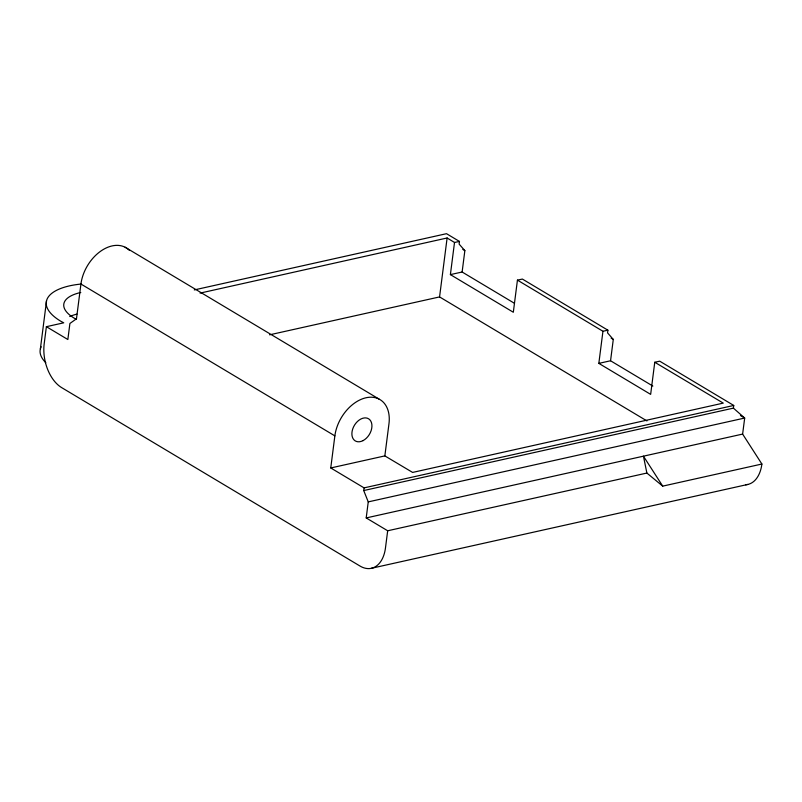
<?xml version="1.0" encoding="UTF-8"?>
<svg xmlns="http://www.w3.org/2000/svg" width="802" height="802" viewBox="0 0 802 802"><rect width="100%" height="100%" fill="white"/><g stroke="black" fill="none" stroke-linecap="round" stroke-linejoin="round"><path stroke-width="1.2" d="M40.371 348.9L46.536 300.79M81.383 284.018A64.611 25.654 7.3 0 0 60.802 321.241L63.729 322.815L46.386 326.685L44.19 343.787A34.065 21.042 77.4 0 0 61.684 387.637L360.028 566.052A34.065 21.042 77.4 0 0 385.481 547.886L387.677 530.774L366.203 517.932L368.248 501.892L363.727 490.553L364.068 487.877L330.755 467.957L334.865 435.877A35.238 23.92 -59.1 0 1 366.023 397.762A35.238 23.92 -59.1 0 1 388.96 423.817L384.85 455.897L412.619 472.428L723.254 403.115L654.763 362.253L650.653 394.373L598.833 363.376L602.944 331.266L517.44 280.129L513.32 312.249L450.393 274.615L454.513 242.475L447.115 237.983L200.079 293.111M129.292 250.274A35.238 23.92 -59.1 0 0 100.862 251.056A35.238 23.92 -59.1 0 0 80.932 284.028L76.481 318.785L69.904 323.477L67.849 339.517L46.386 326.685M646.943 420.93L439.566 296.92L447.115 237.983M194.285 289.923L446.513 233.683L459.466 241.432L459.125 244.109L464.859 250.625L462.122 272.008L514.383 303.256M517.44 280.129L522.393 279.066L607.896 330.193L607.555 332.87L613.289 339.426L610.553 360.77L652.858 386.063M745.529 484.739A34.065 21.042 77.4 0 0 761.89 464.027L742.622 434.082L744.687 418.042L733.409 408.128L733.75 405.451L659.715 361.181L654.763 362.253M450.393 274.615L462.122 272.008M269.582 334.825L439.566 296.92M598.833 363.376L610.553 360.77M330.755 467.957L384.85 455.897M364.068 487.877L733.75 405.451M363.727 490.553L733.409 408.128M368.248 501.892L744.687 418.042L740.436 415.506M366.203 517.932L742.622 434.082M387.677 530.774L646.883 473.05L662.723 486.132L761.9 464.027M371.296 568.317L747.725 484.458M602.944 331.266L607.896 330.193M454.513 242.475L459.466 241.432M76.28 319.276L74.325 318.224A46.987 18.657 7.3 0 1 80.781 292.479M462.804 249.392L464.859 250.625M611.144 338.143L613.289 339.426M125.072 247.196L378.995 399.045M80.932 284.028L334.865 435.877M662.723 486.132L643.445 456.188L646.883 473.05M45.794 362.684A64.611 25.654 7.3 0 1 41.163 346.755M69.714 316.549A46.987 18.657 7.3 0 1 76.882 314.133M363.025 440.629A12.922 8.772 -59.1 0 0 369.993 419.967A12.922 8.772 -59.1 0 0 352.72 428.94A12.922 8.772 -59.1 0 0 363.025 440.629"/></g></svg>
